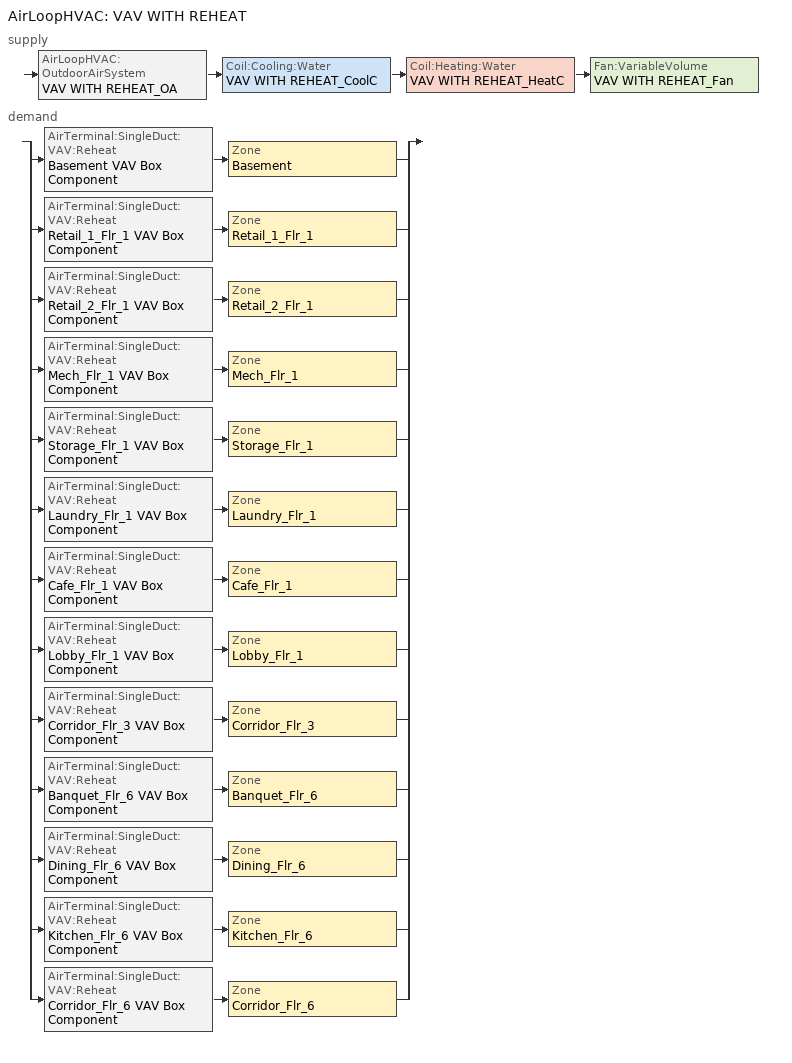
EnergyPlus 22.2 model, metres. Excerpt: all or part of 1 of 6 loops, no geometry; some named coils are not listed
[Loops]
AirLoopHVAC 'VAV WITH REHEAT'
 supply: AirLoopHVAC:OutdoorAirSystem 'VAV WITH REHEAT_OA' > Coil:Cooling:Water 'VAV WITH REHEAT_CoolC' > Coil:Heating:Water 'VAV WITH REHEAT_HeatC' > Fan:VariableVolume 'VAV WITH REHEAT_Fan'
 demand: split
  | AirTerminal:SingleDuct:VAV:Reheat 'Basement VAV Box Component' > Zone 'Basement'
  | AirTerminal:SingleDuct:VAV:Reheat 'Retail_1_Flr_1 VAV Box Component' > Zone 'Retail_1_Flr_1'
  | AirTerminal:SingleDuct:VAV:Reheat 'Retail_2_Flr_1 VAV Box Component' > Zone 'Retail_2_Flr_1'
  | AirTerminal:SingleDuct:VAV:Reheat 'Mech_Flr_1 VAV Box Component' > Zone 'Mech_Flr_1'
  | AirTerminal:SingleDuct:VAV:Reheat 'Storage_Flr_1 VAV Box Component' > Zone 'Storage_Flr_1'
  | AirTerminal:SingleDuct:VAV:Reheat 'Laundry_Flr_1 VAV Box Component' > Zone 'Laundry_Flr_1'
  | AirTerminal:SingleDuct:VAV:Reheat 'Cafe_Flr_1 VAV Box Component' > Zone 'Cafe_Flr_1'
  | AirTerminal:SingleDuct:VAV:Reheat 'Lobby_Flr_1 VAV Box Component' > Zone 'Lobby_Flr_1'
  | AirTerminal:SingleDuct:VAV:Reheat 'Corridor_Flr_3 VAV Box Component' > Zone 'Corridor_Flr_3'
  | AirTerminal:SingleDuct:VAV:Reheat 'Banquet_Flr_6 VAV Box Component' > Zone 'Banquet_Flr_6'
  | AirTerminal:SingleDuct:VAV:Reheat 'Dining_Flr_6 VAV Box Component' > Zone 'Dining_Flr_6'
  | AirTerminal:SingleDuct:VAV:Reheat 'Kitchen_Flr_6 VAV Box Component' > Zone 'Kitchen_Flr_6'
  | AirTerminal:SingleDuct:VAV:Reheat 'Corridor_Flr_6 VAV Box Component' > Zone 'Corridor_Flr_6'
[Fan:VariableVolume]
VAV WITH REHEAT_Fan: Availability Schedule=Always_On; Fan Total Efficiency=0.61425; Pressure Rise {Pa}=1017.592; Maximum Flow Rate {m3/s}=AUTOSIZE; Fan Power Minimum Flow Rate Input Method=FixedFlowRate; Fan Power Minimum Air Flow Rate {m3/s}=0; Motor Efficiency=0.945; Motor In Airstream Fraction=1; Fan Power Coefficient 1=0.0407599; Fan Power Coefficient 2=0.088045; Fan Power Coefficient 3=-0.0729261; Fan Power Coefficient 4=0.94374; Fan Power Coefficient 5=0
[Fan:ConstantVolume]
Corridor_Flr_6 Unit HeaterFan: Availability Schedule=ALWAYS_ON; Fan Total Efficiency=0.536; Pressure Rise {Pa}=50; Maximum Flow Rate {m3/s}=AUTOSIZE; Motor Efficiency=0.825; Motor In Airstream Fraction=1
[Fan:ZoneExhaust] Availability Schedule=Always_On
Name | Fan Total Efficiency | Pressure Rise {Pa} | Maximum Flow Rate {m3/s}
Dining_Flr_6 Exhaust Fan | 1 | 1.0e-006 | 1.84352
Kitchen_Flr_6 Exhaust Fan | 1 | 1.0e-006 | 0.04448
Laundry_Flr_1 Exhaust Fan | 0.34 | 125 | 0.236
[Coil:Heating:Water]
VAV WITH REHEAT_HeatC: Availability Schedule=ALWAYS_ON; U-Factor Times Area Value {W/K}=AUTOSIZE; Maximum Water Flow Rate {m3/s}=AUTOSIZE; Performance Input Method=UFactorTimesAreaAndDesignWaterFlowRate; Rated Capacity {W}=AUTOSIZE; Rated Inlet Water Temperature {C}=82.2; Rated Inlet Air Temperature {C}=16.6; Rated Outlet Water Temperature {C}=71.1; Rated Outlet Air Temperature {C}=32.2
[Coil:Heating:Electric]
Corridor_Flr_6 Unit Heater coil: Availability Schedule=ALWAYS_ON; Efficiency=1; Nominal Capacity {W}=AUTOSIZE
[Coil:Cooling:Water]
VAV WITH REHEAT_CoolC: Availability Schedule=ALWAYS_ON; Design Water Flow Rate {m3/s}=AUTOSIZE; Design Air Flow Rate {m3/s}=AUTOSIZE; Design Inlet Water Temperature {C}=AUTOSIZE; Design Inlet Air Temperature {C}=AUTOSIZE; Design Outlet Air Temperature {C}=AUTOSIZE; Design Inlet Air Humidity Ratio {kgWater/kgDryAir}=AUTOSIZE; Design Outlet Air Humidity Ratio {kgWater/kgDryAir}=AUTOSIZE; Type of Analysis=SimpleAnalysis; Heat Exchanger Configuration=CrossFlow
[ZoneHVAC:UnitHeater]
Corridor_Flr_6 Unit Heater: Availability Schedule=ALWAYS_ON; Supply Air Fan=Corridor_Flr_6 Unit HeaterFan; Maximum Supply Air Flow Rate {m3/s}=AUTOSIZE; Heating Coil=Corridor_Flr_6 Unit Heater coil; Supply Air Fan Operation During No Heating=No; Maximum Hot Water or Steam Flow Rate {m3/s}=AUTOSIZE; Minimum Hot Water or Steam Flow Rate {m3/s}=0; Heating Convergence Tolerance=0.001
[AirTerminal:SingleDuct:VAV:Reheat] Availability Schedule=ALWAYS_ON; Maximum Air Flow Rate {m3/s}=AUTOSIZE; Zone Minimum Air Flow Input Method=Constant; Constant Minimum Air Flow Fraction=0.3; Maximum Hot Water or Steam Flow Rate {m3/s}=AUTOSIZE; Minimum Hot Water or Steam Flow Rate {m3/s}=0; Convergence Tolerance=0.001; Damper Heating Action=NORMAL
Name | Reheat Coil
Banquet_Flr_6 VAV Box Component | Banquet_Flr_6 VAV Box Reheat Coil
Basement VAV Box Component | Basement VAV Box Reheat Coil
Cafe_Flr_1 VAV Box Component | Cafe_Flr_1 VAV Box Reheat Coil
Corridor_Flr_3 VAV Box Component | Corridor_Flr_3 VAV Box Reheat Coil
Corridor_Flr_6 VAV Box Component | Corridor_Flr_6 VAV Box Reheat Coil
Dining_Flr_6 VAV Box Component | Dining_Flr_6 VAV Box Reheat Coil
Kitchen_Flr_6 VAV Box Component | Kitchen_Flr_6 VAV Box Reheat Coil
Laundry_Flr_1 VAV Box Component | Laundry_Flr_1 VAV Box Reheat Coil
Lobby_Flr_1 VAV Box Component | Lobby_Flr_1 VAV Box Reheat Coil
Mech_Flr_1 VAV Box Component | Mech_Flr_1 VAV Box Reheat Coil
Retail_1_Flr_1 VAV Box Component | Retail_1_Flr_1 VAV Box Reheat Coil
Retail_2_Flr_1 VAV Box Component | Retail_2_Flr_1 VAV Box Reheat Coil
Storage_Flr_1 VAV Box Component | Storage_Flr_1 VAV Box Reheat Coil
[Zone equipment]
Banquet_Flr_6: Banquet_Flr_6 VAV Box Component
Basement: Basement VAV Box Component
Cafe_Flr_1: Cafe_Flr_1 VAV Box Component
Corridor_Flr_3: Corridor_Flr_3 VAV Box Component
Corridor_Flr_6: Corridor_Flr_6 VAV Box Component, Corridor_Flr_6 Unit Heater
Dining_Flr_6: Dining_Flr_6 Exhaust Fan, Dining_Flr_6 VAV Box Component
Kitchen_Flr_6: Kitchen_Flr_6 Exhaust Fan, Kitchen_Flr_6 VAV Box Component
Laundry_Flr_1: Laundry_Flr_1 Exhaust Fan, Laundry_Flr_1 VAV Box Component
Lobby_Flr_1: Lobby_Flr_1 VAV Box Component
Mech_Flr_1: Mech_Flr_1 VAV Box Component
Retail_1_Flr_1: Retail_1_Flr_1 VAV Box Component
Retail_2_Flr_1: Retail_2_Flr_1 VAV Box Component
Storage_Flr_1: Storage_Flr_1 VAV Box Component
[Sizing:Zone] Zone Cooling Design Supply Air Temperature Input Method=SupplyAirTemperature; Zone Cooling Design Supply Air Temperature {C}=14; Zone Heating Design Supply Air Temperature Input Method=SupplyAirTemperature; Zone Heating Design Supply Air Temperature {C}=40; Zone Cooling Design Supply Air Humidity Ratio {kgWater/kgDryAir}=0.0085; Zone Heating Design Supply Air Humidity Ratio {kgWater/kgDryAir}=0.008; Cooling Design Air Flow Method=DesignDay; Heating Design Air Flow Method=DesignDay; Account for Dedicated Outdoor Air System=No; Dedicated Outdoor Air System Control Strategy=NeutralSupplyAir; Dedicated Outdoor Air Low Setpoint Temperature for Design {C}=autosize; Dedicated Outdoor Air High Setpoint Temperature for Design {C}=autosize; Zone Load Sizing Method=Sensible Load Only No Latent Load; Zone Latent Cooling Design Supply Air Humidity Ratio Input Method=HumidityRatioDifference; Zone Cooling Design Supply Air Humidity Ratio Difference {kgWater/kgDryAir}=0.005; Zone Latent Heating Design Supply Air Humidity Ratio Input Method=HumidityRatioDifference; Zone Humidification Design Supply Air Humidity Ratio Difference {kgWater/kgDryAir}=0.005
Name | Design Specification Outdoor Air Object | Cooling Minimum Air Flow {m3/s}
Banquet_Flr_6 | SZ DSOA Banquet_Flr_6
Basement | SZ DSOA Basement
Cafe_Flr_1 | SZ DSOA Cafe_Flr_1
Corridor_Flr_3 | SZ DSOA Corridor_Flr_3
Corridor_Flr_6 | SZ DSOA Corridor_Flr_6
Dining_Flr_6 | SZ DSOA Dining_Flr_6 | 1.84779
Kitchen_Flr_6 | SZ DSOA Kitchen_Flr_6
Laundry_Flr_1 | SZ DSOA Laundry_Flr_1
Lobby_Flr_1 | SZ DSOA Lobby_Flr_1
Mech_Flr_1 | SZ DSOA Mech_Flr_1
Retail_1_Flr_1 | SZ DSOA Retail_1_Flr_1
Retail_2_Flr_1 | SZ DSOA Retail_2_Flr_1
Storage_Flr_1 | SZ DSOA Storage_Flr_1
[DesignSpecification:OutdoorAir]
Name | Outdoor Air Method | Outdoor Air Flow per Person {m3/s-person} | Outdoor Air Flow per Zone Floor Area {m3/s-m2} | Outdoor Air Flow per Zone {m3/s}
SZ DSOA Banquet_Flr_6; SZ DSOA Cafe_Flr_1; SZ DSOA Dining_Flr_6; SZ DSOA Lobby_Flr_1 | Flow/Person | 0.01
SZ DSOA Basement; SZ DSOA Corridor_Flr_3; SZ DSOA Corridor_Flr_6; SZ DSOA Mech_Flr_1 | Flow/Area |  | 0.00025
SZ DSOA Kitchen_Flr_6 | Flow/Person | 0.008
SZ DSOA Laundry_Flr_1 | Flow/Zone |  |  | 0.236
SZ DSOA Retail_1_Flr_1; SZ DSOA Retail_2_Flr_1 | Flow/Area |  | 0.00152
SZ DSOA Storage_Flr_1 | Flow/Area |  | 0.00076
[SetpointManager:Scheduled]
VAV WITH REHEAT SAT setpoint: Control Variable=Temperature; Schedule=Seasonal-Reset-Supply-Air-Temp-Sch; Setpoint Node or NodeList=VAV WITH REHEAT Supply Equipment Outlet Node
[ZoneControl:Thermostat] Control Type Schedule=Dual Zone Control Type Sched
Name | Zone or ZoneList | Control 1
Banquet_Flr_6 Thermostat | Banquet_Flr_6 | Banquet_Flr_6 DualSPSched
Basement Thermostat | Basement | Basement DualSPSched
Cafe_Flr_1 Thermostat | Cafe_Flr_1 | Cafe_Flr_1 DualSPSched
Corridor_Flr_3 Thermostat | Corridor_Flr_3 | Corridor_Flr_3 DualSPSched
Corridor_Flr_6 Thermostat | Corridor_Flr_6 | Corridor_Flr_6 DualSPSched
Dining_Flr_6 Thermostat | Dining_Flr_6 | Dining_Flr_6 DualSPSched
Kitchen_Flr_6 Thermostat | Kitchen_Flr_6 | Kitchen_Flr_6 DualSPSched
Laundry_Flr_1 Thermostat | Laundry_Flr_1 | Laundry_Flr_1 DualSPSched
Lobby_Flr_1 Thermostat | Lobby_Flr_1 | Lobby_Flr_1 DualSPSched
Mech_Flr_1 Thermostat | Mech_Flr_1 | Mech_Flr_1 DualSPSched
Retail_1_Flr_1 Thermostat | Retail_1_Flr_1 | Retail_1_Flr_1 DualSPSched
Retail_2_Flr_1 Thermostat | Retail_2_Flr_1 | Retail_2_Flr_1 DualSPSched
Storage_Flr_1 Thermostat | Storage_Flr_1 | Storage_Flr_1 DualSPSched
[ThermostatSetpoint:DualSetpoint]
Name | Heating Setpoint Temperature Schedule | Cooling Setpoint Temperature Schedule
Banquet_Flr_6 DualSPSched; Basement DualSPSched; Cafe_Flr_1 DualSPSched; Dining_Flr_6 DualSPSched; Laundry_Flr_1 DualSPSched; Lobby_Flr_1 DualSPSched; Retail_1_Flr_1 DualSPSched; Retail_2_Flr_1 DualSPSched | HTGSETP_SCH | CLGSETP_SCH
Corridor_Flr_3 DualSPSched; Corridor_Flr_6 DualSPSched; Mech_Flr_1 DualSPSched; Storage_Flr_1 DualSPSched | Corr_HTGSETP_SCH | Corr_CLGSETP_SCH
Kitchen_Flr_6 DualSPSched | Kitchen_HTGSETP_SCH | Kitchen_CLGSETP_SCH
[Sizing:System]
VAV WITH REHEAT: Type of Load to Size On=Sensible; Design Outdoor Air Flow Rate {m3/s}=AUTOSIZE; Central Heating Maximum System Air Flow Ratio=0.3; Preheat Design Temperature {C}=7; Preheat Design Humidity Ratio {kgWater/kgDryAir}=0.008; Precool Design Temperature {C}=12.8; Precool Design Humidity Ratio {kgWater/kgDryAir}=0.008; Central Cooling Design Supply Air Temperature {C}=12.8; Central Heating Design Supply Air Temperature {C}=16.7; Type of Zone Sum to Use=NonCoincident; 100% Outdoor Air in Cooling=No; 100% Outdoor Air in Heating=No; Central Cooling Design Supply Air Humidity Ratio {kgWater/kgDryAir}=0.0085; Central Heating Design Supply Air Humidity Ratio {kgWater/kgDryAir}=0.008; Cooling Supply Air Flow Rate Method=DesignDay; Heating Supply Air Flow Rate Method=DesignDay; System Outdoor Air Method=ZoneSum; Zone Maximum Outdoor Air Fraction=1; Cooling Design Capacity Method=CoolingDesignCapacity; Cooling Design Capacity {W}=autosize; Heating Design Capacity Method=HeatingDesignCapacity; Heating Design Capacity {W}=autosize; Central Cooling Capacity Control Method=OnOff
[Controller:OutdoorAir]
VAV WITH REHEAT_OA_Controller: Minimum Outdoor Air Flow Rate {m3/s}=AUTOSIZE; Maximum Outdoor Air Flow Rate {m3/s}=AUTOSIZE; Economizer Control Type=DifferentialDryBulb; Economizer Control Action Type=ModulateFlow; Economizer Maximum Limit Dry-Bulb Temperature {C}=28; Economizer Maximum Limit Enthalpy {J/kg}=64000; Economizer Minimum Limit Dry-Bulb Temperature {C}=-100; Lockout Type=NoLockout; Minimum Limit Type=FixedMinimum; Minimum Outdoor Air Schedule=Always_On
[Controller:WaterCoil] Control Variable=Temperature; Actuator Variable=Flow; Maximum Actuated Flow {m3/s}=AUTOSIZE; Minimum Actuated Flow {m3/s}=0
Name | Action | Controller Convergence Tolerance {deltaC}
VAV WITH REHEAT_CoolC_Controller | Reverse
VAV WITH REHEAT_HeatC_Controller | Normal | 0.0001
[AirLoopHVAC]
VAV WITH REHEAT: Design Supply Air Flow Rate {m3/s}=AUTOSIZE
[SetpointManager:MixedAir] Control Variable=Temperature
Name | Setpoint Node or NodeList
VAV WITH REHEAT_CoolC SAT Manager | VAV WITH REHEAT_CoolC-VAV WITH REHEAT_HeatCNode
VAV WITH REHEAT_HeatC SAT Manager | VAV WITH REHEAT_HeatC-VAV WITH REHEAT_FanNode
VAV WITH REHEAT_OAMixed Air Temp Manager | VAV WITH REHEAT_OA-VAV WITH REHEAT_CoolCNode
[Refrigeration:Case] Availability Schedule=ALWAYS_ON; Zone=Kitchen_Flr_6; Rated Ambient Temperature {C}=23.88; Rated Ambient Relative Humidity {percent}=55; Latent Case Credit Curve Type=CaseTemperatureMethod; Case Lighting Schedule=BLDG_LIGHT_SCH; Fraction of Lighting Energy to Case=1; Case Anti-Sweat Heater Power per Unit Length {W/m}=0; Minimum Anti-Sweat Heater Power per Unit Length {W/m}=0; Anti-Sweat Heater Control Type=None; Humidity at Zero Anti-Sweat Heater Energy {percent}=0; Case Height {m}=0; Defrost Energy Correction Curve Type=None; Under Case HVAC Return Air Fraction=0
Name | Rated Total Cooling Capacity per Unit Length {W/m} | Rated Latent Heat Ratio | Rated Runtime Fraction | Case Length {m} | Case Operating Temperature {C} | Latent Case Credit Curve | Standard Case Fan Power per Unit Length {W/m} | Operating Case Fan Power per Unit Length {W/m} | Standard Case Lighting Power per Unit Length {W/m} | Fraction of Anti-Sweat Heater Energy to Case | Case Defrost Power per Unit Length {W/m} | Case Defrost Type | Case Defrost Schedule | Case Defrost Drip-Down Schedule | Refrigerated Case Restocking Schedule | Case Credit Fraction Schedule
Kitchen_Flr_6_Case:1_WALKINFREEZER | 367 | 0.1 | 0.4 | 7.32 | -23 | Kitchen_Flr_6_Case:1_WALKINFREEZERSingleShelfHorizontal_LatentEnergyMult | 34 | 34 | 16.4 | 0 | 273 | ELECTRIC | Kitchen_Flr_6_Case:1_WALKINFREEZER_CaseDefrost2aDaySched | Kitchen_Flr_6_Case:1_WALKINFREEZER_CaseDripDown2aDaySched | Kitchen_Flr_6_Case:1_WALKINFREEZER_WalkInStockingSched | Kitchen_Flr_6_Case:1_WALKINFREEZER_CaseCreditReduxSched
Kitchen_Flr_6_Case:2_SELFCONTAINEDDISPLAYCASE | 734 | 0.08 | 0.85 | 3.66 | 2 | Kitchen_Flr_6_Case:2_SELFCONTAINEDDISPLAYCASEMultiShelfVertical_LatentEnergyMult | 55 | 55 | 33 | 0.2 | 0 | NONE |  |  | Kitchen_Flr_6_Case:2_SELFCONTAINEDDISPLAYCASE_CaseStockingSched
[Refrigeration:CompressorRack] Heat Rejection Location=OUTDOORS; Design Condenser Fan Power {W}=350; Condenser Type=AIRCOOLED
Name | Design Compressor Rack COP {W/W} | Compressor Rack COP Function of Temperature Curve | Condenser Fan Power Function of Temperature Curve | Refrigeration Case Name or WalkIn Name or CaseAndWalkInList
RACK1 | 1.5 | RACK1_RackCOPfTCurve | RACK1_RackCondFanCurve2 | Kitchen_Flr_6_Case:1_WALKINFREEZER
RACK2 | 3 | RACK2_RackCOPfTCurve |  | Kitchen_Flr_6_Case:2_SELFCONTAINEDDISPLAYCASE
[Schedule:Compact]
ALWAYS_ON: Through: 12/31, For: AllDays, Until: 24:00, 1
BLDG_LIGHT_SCH: Through: 12/31, For: Weekdays, Until: 01:00, 0.2, Until: 02:00, 0.15, Until: 05:00, 0.1, Until: 06:00, 0.2, Until: 07:00, 0.4, Until: 08:00, 0.5, Until: 10:00, 0.4, Until: 18:00, 0.25, Until: 19:00, 0.6, Until: 20:00, 0.8, Until: 21:00, 0.9, Until: 22:00, 0.8, Until: 23:00, 0.6, Until: 24:00, 0.3, For: Saturday, Until: 02:00, 0.2, Until: 06:00, 0.1, Until: 08:00, 0.3, Until: 10:00, 0.4, Until: 11:00, 0.3, Until: 18:00, 0.25, Until: 19:00, 0.6, Until: 22:00, 0.7, Until: 23:00, 0.6, Until: 24:00, 0.3, For: SummerDesignDay, Until: 24:00, 1, For: WinterDesignDay, Until: 24:00, 0, For: Sunday Holidays AllOtherDays, Until: 02:00, 0.3, Until: 06:00, 0.2, Until: 07:00, 0.3, Until: 09:00, 0.4, Until: 13:00, 0.3, Until: 18:00, 0.2, Until: 19:00, 0.5, Until: 20:00, 0.7, Until: 21:00, 0.8, Until: 22:00, 0.6, Until: 23:00, 0.5, Until: 24:00, 0.3
CLGSETP_SCH: Through: 12/31, For: AllDays, Until: 07:00, 30, Until: 24:00, 24
HTGSETP_SCH: Through: 12/31, For: AllDays, Until: 07:00, 16, Until: 24:00, 21
Corr_CLGSETP_SCH: Through: 12/31, For: AllDays, Until: 24:00, 30
Corr_HTGSETP_SCH: Through: 12/31, For: AllDays, Until: 24:00, 16
Kitchen_CLGSETP_SCH: Through: 12/31, For: AllDays, Until: 07:00, 30, Until: 24:00, 26
Kitchen_HTGSETP_SCH: Through: 12/31, For: AllDays, Until: 07:00, 16, Until: 24:00, 19
Dual Zone Control Type Sched: Through: 12/31, For: AllDays, Until: 24:00, 4
Seasonal-Reset-Supply-Air-Temp-Sch: Through: 12/31, For: AllDays, Until: 24:00, 13
Kitchen_Flr_6_Case:1_WALKINFREEZER_CaseCreditReduxSched: Through: 12/31, For:AllDays, Interpolate:No, Until: 7:00, 0.2, Until: 21:00, 0.4, Until: 24:00, 0.2
Kitchen_Flr_6_Case:1_WALKINFREEZER_CaseDefrost2aDaySched: Through: 12/31, For:AllDays, Interpolate:Average, Until: 11:00, 0, Until: 11:20, 1, Until: 23:00, 0, Until: 23:20, 1, Until: 24:00, 0
Kitchen_Flr_6_Case:1_WALKINFREEZER_CaseDripDown2aDaySched: Through: 12/31, For:AllDays, Interpolate:Average, Until: 11:00, 0, Until: 11:30, 1, Until: 23:00, 0, Until: 23:30, 1, Until: 24:00, 0
Kitchen_Flr_6_Case:1_WALKINFREEZER_WalkInStockingSched: Through: 12/31, For: Tuesday Friday, Until: 4:00, 0, Until: 5:00, 725, Until: 6:00, 417, Until: 7:00, 290, Until: 24:00, 0, For: AllOtherDays, Until: 4:00, 0, Until: 5:00, 125, Until: 6:00, 117, Until: 7:00, 90, Until: 19:00, 0, Until: 20:00, 125, Until: 21:00, 117, Until: 22:00, 90, Until: 24:00, 0
Kitchen_Flr_6_Case:2_SELFCONTAINEDDISPLAYCASE_CaseStockingSched: Through: 12/31, For:AllDays, Until: 6:00, 0, Until: 7:00, 50, Until: 9:00, 70, Until: 10:00, 80, Until: 11:00, 70, Until: 13:00, 50, Until: 14:00, 80, Until: 15:00, 90, Until: 16:00, 80, Until: 24:00, 0
[Curve:Quadratic]
Name | Coefficient1 Constant | Coefficient2 x | Coefficient3 x**2 | Minimum Value of x | Maximum Value of x
RACK1_RackCOPfTCurve | 1.7603 | -0.0377 | 0.0004 | 10 | 35
RACK1_RackCondFanCurve2 | 0 | 0.0286 | 0 | 0 | 35
RACK2_RackCOPfTCurve | 1 | 0 | 0 | 0 | 50
[Curve:Cubic] Minimum Value of x=-35; Maximum Value of x=20
Name | Coefficient1 Constant | Coefficient2 x | Coefficient3 x**2 | Coefficient4 x**3
Kitchen_Flr_6_Case:1_WALKINFREEZERSingleShelfHorizontal_LatentEnergyMult | 0.020376 | 0.00024378 | 1.14e-05 | 1.811e-07
Kitchen_Flr_6_Case:2_SELFCONTAINEDDISPLAYCASEMultiShelfVertical_LatentEnergyMult | 0.0265263 | 0.00107803 | -6.02558e-05 | 1.23732e-06
